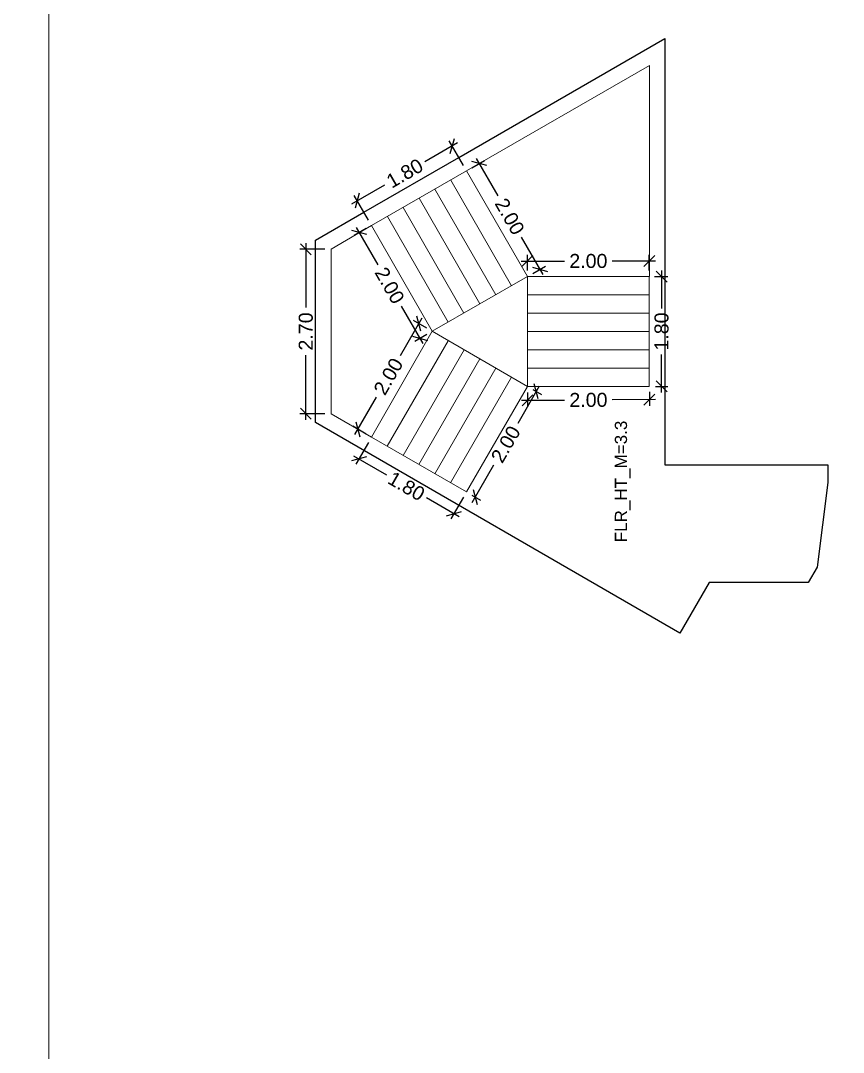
# Model space of a CAD drawing. Header units: metres. Extents: x 256329 to 886268, y -249371 to 355.
# Drawn here: x 283757.66 to 283771.16, y -611.79 to -594.87 of the extents above; entities that cross this region are included whole.
import ezdxf

# ---------------------------------------------------------------- set-up
doc = ezdxf.new("R2010")
doc.units = ezdxf.units.M
doc.header["$MEASUREMENT"] = 0
doc.header["$PDMODE"] = 35
doc.linetypes.add('CONTINOUS', pattern=[0])
doc.layers.get('0').update_dxf_attribs({"lineweight": 18})
doc.layers.get('Defpoints').update_dxf_attribs({"lineweight": 20})
doc.layers.add('BLK_1_FLR_5_STAIR_4', color=7, linetype='Continuous', plot=False)
for name, color, linetype, lineweight in [('BLK_1_FLR_5_STAIR_4_FLIGHT_1', 7, 'Continuous', 0), ('BLK_1_FLR_5_STAIR_4_FLIGHT_2', 7, 'Continuous', 0), ('BLK_1_FLR_5_STAIR_4_FLIGHT_3', 7, 'Continuous', 0), ('BLK_1_FLR_5_STAIR_4_LANDING_1', 7, 'Continuous', 0), ('BLK_1_FLR_5_STAIR_4_LANDING_2', 7, 'Continuous', 0)]:
    doc.layers.add(name, color=color, linetype=linetype, lineweight=lineweight)
doc.styles.get("Standard").update_dxf_attribs({"font": 'arial.ttf'})
doc.dimstyles.new('METRIC DIM', dxfattribs={"dimtxt": 0.23, "dimasz": 0.18, "dimexe": 0.1, "dimexo": 0.1, "dimgap": 0.09, "dimtad": 0, "dimzin": 0, "dimdsep": 46, "dimtxsty": 'Standard', "dimblk": 'OBLIQUE', "dimcen": 0, "dimdle": 0.1, "dimclrd": 147, "dimclre": 147, "dimclrt": 7, "dimadec": 0, "dimazin": 0, "dimtfac": 1, "dimtofl": 0, "dimtmove": 0, "dimatfit": 2, "dimfxl": 0.125, "dimtolj": 1, "dimtzin": 0, "dimarcsym": 0})

# ---------------------------------------------------------------- blocks, each defined once
blk = doc.blocks.new('_Oblique')
at = {"color": 0, "linetype": 'ByBlock', "lineweight": -2}
blk.add_line((-0.5, -0.5), (0.5, 0.5), dxfattribs=at)
blk = doc.blocks.new('*D975')
at = {"layer": 'BLK_1_FLR_5_STAIR_4_FLIGHT_2', "color": 147, "lineweight": -2, "transparency": 16777216}
for p, q in [((283764.925336, -597.24464), (283764.690243, -596.835517)), ((283764.82677, -596.872399), (283764.287034, -597.182545)), ((283763.092678, -597.868854), (283763.632414, -597.558707)), ((283763.364653, -598.14145), (283763.12956, -597.732327))]:
    blk.add_line(p, q, dxfattribs=at)
at = {"layer": 'Defpoints', "color": 0, "linetype": 'CONTINOUS', "transparency": 16777216}
for p in [(283764.740066, -596.922221), (283764.975159, -597.331345, 0.042641), (283763.414476, -598.228155, 0.042641)]:
    blk.add_point(p, dxfattribs=at)
at = {"layer": 'BLK_1_FLR_5_STAIR_4_FLIGHT_2', "color": 147, "linetype": 'CONTINOUS', "lineweight": -2, "transparency": 16777216, "xscale": 0.18, "yscale": 0.18, "zscale": 0.18}
for p, rotation in [((283764.740066, -596.922221), 29.88281300000001), ((283763.179382, -597.819031), 209.882813)]:
    blk.add_blockref('_Oblique', p, dxfattribs=dict(at, rotation=rotation))
at = {"layer": 'BLK_1_FLR_5_STAIR_4_FLIGHT_2', "color": 7, "linetype": 'CONTINOUS', "transparency": 16777216, "insert": (283763.959724, -597.370626), "char_height": 0.23, "attachment_point": 5, "rotation": 29.8828126}
blk.add_mtext('\\A1;1.80', dxfattribs=at)
blk = doc.blocks.new('*D976')
at = {"layer": 'BLK_1_FLR_5_STAIR_4_LANDING_1', "color": 147, "lineweight": -2, "transparency": 16777216}
for p, q in [((283764.239659, -599.748418), (283763.885515, -600.364344)), ((283764.324239, -599.912401), (283764.103122, -599.785264)), ((283763.142289, -601.65696), (283763.496433, -601.041034)), ((283763.326561, -601.64756), (283763.105443, -601.520422))]:
    blk.add_line(p, q, dxfattribs=at)
at = {"layer": 'Defpoints', "color": 0, "linetype": 'CONTINOUS', "transparency": 16777216}
for p in [(283764.189813, -599.835109), (283764.410931, -599.962247, 0.042641), (283763.413253, -601.697406, 0.042641)]:
    blk.add_point(p, dxfattribs=at)
at = {"layer": 'BLK_1_FLR_5_STAIR_4_LANDING_1', "color": 147, "linetype": 'CONTINOUS', "lineweight": -2, "transparency": 16777216, "xscale": 0.18, "yscale": 0.18, "zscale": 0.18}
for p, rotation in [((283764.189813, -599.835109), 60.102044), ((283763.192135, -601.570268), 240.102044)]:
    blk.add_blockref('_Oblique', p, dxfattribs=dict(at, rotation=rotation))
at = {"layer": 'BLK_1_FLR_5_STAIR_4_LANDING_1', "color": 7, "linetype": 'CONTINOUS', "transparency": 16777216, "insert": (283763.690974, -600.702689), "char_height": 0.23, "attachment_point": 5, "rotation": 60.1020442}
blk.add_mtext('\\A1;2.00', dxfattribs=at)
blk = doc.blocks.new('*D977')
at = {"layer": 'BLK_1_FLR_5_STAIR_4_FLIGHT_2', "color": 147, "lineweight": -2, "transparency": 16777216}
for p, q in [((283763.327771, -598.277977), (283763.127052, -598.393316)), ((283763.163934, -598.256788), (283763.517533, -598.872143)), ((283764.260035, -600.16429), (283763.906436, -599.548936)), ((283764.324226, -600.01207), (283764.123507, -600.127408))]:
    blk.add_line(p, q, dxfattribs=at)
at = {"layer": 'Defpoints', "color": 0, "linetype": 'CONTINOUS', "transparency": 16777216}
for p in [(283763.213757, -598.343493), (283763.414476, -598.228155, 0.042641), (283764.410931, -599.962247, 0.042641)]:
    blk.add_point(p, dxfattribs=at)
at = {"layer": 'BLK_1_FLR_5_STAIR_4_FLIGHT_2', "color": 147, "linetype": 'CONTINOUS', "lineweight": -2, "transparency": 16777216, "xscale": 0.18, "yscale": 0.18, "zscale": 0.18}
for p, rotation in [((283763.213757, -598.343493), 119.882813), ((283764.210212, -600.077585), 299.882813)]:
    blk.add_blockref('_Oblique', p, dxfattribs=dict(at, rotation=rotation))
at = {"layer": 'BLK_1_FLR_5_STAIR_4_FLIGHT_2', "color": 7, "linetype": 'CONTINOUS', "transparency": 16777216, "insert": (283763.711984, -599.210539), "char_height": 0.23, "attachment_point": 5, "rotation": 299.8828126}
blk.add_mtext('\\A1;2.00', dxfattribs=at)
blk = doc.blocks.new('*D978')
at = {"layer": 'BLK_1_FLR_5_STAIR_4_FLIGHT_3', "color": 147, "lineweight": -2, "transparency": 16777216}
for p, q in [((283765.972062, -600.965436), (283765.973079, -601.192716)), ((283768.07283, -601.083315), (283767.363014, -601.086493)), ((283767.972261, -600.956483), (283767.973278, -601.183762)), ((283765.872633, -601.093164), (283766.582448, -601.089987))]:
    blk.add_line(p, q, dxfattribs=at)
at = {"layer": 'Defpoints', "color": 0, "linetype": 'CONTINOUS', "transparency": 16777216}
for p in [(283765.971614, -600.865437, 0.042641), (283767.971813, -600.856484, 0.042641), (283767.972831, -601.083763)]:
    blk.add_point(p, dxfattribs=at)
at = {"layer": 'BLK_1_FLR_5_STAIR_4_FLIGHT_3', "color": 147, "linetype": 'CONTINOUS', "lineweight": -2, "transparency": 16777216, "xscale": 0.18, "yscale": 0.18, "zscale": 0.18}
for p, rotation in [((283765.972632, -601.092717), 180.256477), ((283767.972831, -601.083763), 0.256477)]:
    blk.add_blockref('_Oblique', p, dxfattribs=dict(at, rotation=rotation))
at = {"layer": 'BLK_1_FLR_5_STAIR_4_FLIGHT_3', "color": 7, "linetype": 'CONTINOUS', "transparency": 16777216, "insert": (283766.972731, -601.08824), "char_height": 0.23, "attachment_point": 5, "rotation": 0.2564771}
blk.add_mtext('\\A1;2.00', dxfattribs=at)
blk = doc.blocks.new('*D979')
at = {"layer": 'BLK_1_FLR_5_STAIR_4_FLIGHT_1', "color": 147, "lineweight": -2, "transparency": 16777216}
for p, q in [((283766.166539, -600.862471), (283765.811962, -601.476885)), ((283766.058226, -600.915421), (283766.203168, -600.999066)), ((283765.067227, -602.767369), (283765.421804, -602.152955)), ((283765.058881, -602.647095), (283765.203822, -602.73074))]:
    blk.add_line(p, q, dxfattribs=at)
at = {"layer": 'Defpoints', "color": 0, "linetype": 'CONTINOUS', "transparency": 16777216}
for p in [(283765.971614, -600.865437, 0.042641), (283764.972269, -602.597111, 0.042641), (283765.11721, -602.680757)]:
    blk.add_point(p, dxfattribs=at)
at = {"layer": 'BLK_1_FLR_5_STAIR_4_FLIGHT_1', "color": 147, "linetype": 'CONTINOUS', "lineweight": -2, "transparency": 16777216, "xscale": 0.18, "yscale": 0.18, "zscale": 0.18}
for p, rotation in [((283766.116556, -600.949083), 60.01084000000001), ((283765.11721, -602.680757), 240.01084)]:
    blk.add_blockref('_Oblique', p, dxfattribs=dict(at, rotation=rotation))
at = {"layer": 'BLK_1_FLR_5_STAIR_4_FLIGHT_1', "color": 7, "linetype": 'CONTINOUS', "transparency": 16777216, "insert": (283765.616883, -601.81492), "char_height": 0.23, "attachment_point": 5, "rotation": 60.0108404}
blk.add_mtext('\\A1;2.00', dxfattribs=at)
blk = doc.blocks.new('*D980')
at = {"layer": 'BLK_1_FLR_5_STAIR_4_LANDING_2', "color": 147, "lineweight": -2, "transparency": 16777216}
for p, q in [((283765.061863, -597.281522), (283765.269989, -597.161927)), ((283765.133462, -597.125046), (283765.487061, -597.7404)), ((283766.229563, -599.032547), (283765.875964, -598.417193)), ((283766.058319, -599.015614), (283766.266445, -598.89602))]:
    blk.add_line(p, q, dxfattribs=at)
at = {"layer": 'Defpoints', "color": 0, "linetype": 'CONTINOUS', "transparency": 16777216}
for p in [(283764.975159, -597.331345, 0.042641), (283765.183285, -597.21175), (283765.971614, -599.065437, 0.042641)]:
    blk.add_point(p, dxfattribs=at)
at = {"layer": 'BLK_1_FLR_5_STAIR_4_LANDING_2', "color": 147, "linetype": 'CONTINOUS', "lineweight": -2, "transparency": 16777216, "xscale": 0.18, "yscale": 0.18, "zscale": 0.18}
for p, rotation in [((283765.183285, -597.21175), 119.882813), ((283766.17974, -598.945843), 299.882813)]:
    blk.add_blockref('_Oblique', p, dxfattribs=dict(at, rotation=rotation))
at = {"layer": 'BLK_1_FLR_5_STAIR_4_LANDING_2', "color": 7, "linetype": 'CONTINOUS', "transparency": 16777216, "insert": (283765.681512, -598.078796), "char_height": 0.23, "attachment_point": 5, "rotation": 299.8828126}
blk.add_mtext('\\A1;2.00', dxfattribs=at)
blk = doc.blocks.new('*D981')
at = {"layer": 'BLK_1_FLR_5_STAIR_4_LANDING_2', "color": 147, "lineweight": -2, "transparency": 16777216}
for p, q in [((283765.971614, -598.965437), (283765.971614, -598.709787)), ((283767.971614, -598.965437), (283767.971614, -598.709787)), ((283765.871614, -598.809787), (283766.581328, -598.809787)), ((283768.071614, -598.809787), (283767.361901, -598.809787))]:
    blk.add_line(p, q, dxfattribs=at)
at = {"layer": 'Defpoints', "color": 0, "linetype": 'CONTINOUS', "transparency": 16777216}
for p in [(283767.971614, -598.809787), (283765.971614, -599.065437, 0.042641), (283767.971614, -599.065437, 0.042641)]:
    blk.add_point(p, dxfattribs=at)
at = {"layer": 'BLK_1_FLR_5_STAIR_4_LANDING_2', "color": 147, "linetype": 'CONTINOUS', "lineweight": -2, "transparency": 16777216, "xscale": 0.18, "yscale": 0.18, "zscale": 0.18, "rotation": 180}
blk.add_blockref('_Oblique', (283765.971614, -598.809787), dxfattribs=at)
at = {"layer": 'BLK_1_FLR_5_STAIR_4_LANDING_2', "color": 147, "linetype": 'CONTINOUS', "lineweight": -2, "transparency": 16777216, "xscale": 0.18, "yscale": 0.18, "zscale": 0.18}
blk.add_blockref('_Oblique', (283767.971614, -598.809787), dxfattribs=at)
at = {"layer": 'BLK_1_FLR_5_STAIR_4_LANDING_2', "color": 7, "linetype": 'CONTINOUS', "transparency": 16777216, "insert": (283766.971614, -598.809787), "char_height": 0.23, "attachment_point": 5}
blk.add_mtext('\\A1;2.00', dxfattribs=at)
blk = doc.blocks.new('*D982')
at = {"layer": 'BLK_1_FLR_5_STAIR_4_FLIGHT_1', "color": 147, "lineweight": -2, "transparency": 16777216}
for p, q in [((283763.363269, -601.784018), (283763.157863, -602.139947)), ((283763.121235, -602.003352), (283763.660394, -602.3145)), ((283764.853475, -603.003024), (283764.314315, -602.691876)), ((283764.922285, -602.683723), (283764.716879, -603.039652))]:
    blk.add_line(p, q, dxfattribs=at)
at = {"layer": 'Defpoints', "color": 0, "linetype": 'CONTINOUS', "transparency": 16777216}
for p in [(283763.413253, -601.697406, 0.042641), (283764.972269, -602.597111, 0.042641), (283764.766863, -602.95304)]:
    blk.add_point(p, dxfattribs=at)
at = {"layer": 'BLK_1_FLR_5_STAIR_4_FLIGHT_1', "color": 147, "linetype": 'CONTINOUS', "lineweight": -2, "transparency": 16777216, "xscale": 0.18, "yscale": 0.18, "zscale": 0.18}
for p, rotation in [((283763.207847, -602.053335), 150.01084), ((283764.766863, -602.95304), 330.01084)]:
    blk.add_blockref('_Oblique', p, dxfattribs=dict(at, rotation=rotation))
at = {"layer": 'BLK_1_FLR_5_STAIR_4_FLIGHT_1', "color": 7, "linetype": 'CONTINOUS', "transparency": 16777216, "insert": (283763.987355, -602.503188), "char_height": 0.23, "attachment_point": 5, "rotation": 330.0108404}
blk.add_mtext('\\A1;1.80', dxfattribs=at)
blk = doc.blocks.new('*D983')
at = {"layer": 'BLK_1_FLR_5_STAIR_4_FLIGHT_3', "color": 147, "lineweight": -2, "transparency": 16777216}
for p, q in [((283768.172963, -598.965437), (283768.172963, -599.587937)), ((283768.057815, -599.065437), (283768.272963, -599.065437)), ((283768.172963, -600.965437), (283768.172963, -600.342937)), ((283768.071614, -600.865437), (283768.272963, -600.865437))]:
    blk.add_line(p, q, dxfattribs=at)
at = {"layer": 'Defpoints', "color": 0, "linetype": 'CONTINOUS', "transparency": 16777216}
for p in [(283767.957815, -599.065437, 0.042641), (283768.172963, -599.065437), (283767.971614, -600.865437, 0.042641)]:
    blk.add_point(p, dxfattribs=at)
at = {"layer": 'BLK_1_FLR_5_STAIR_4_FLIGHT_3', "color": 147, "linetype": 'CONTINOUS', "lineweight": -2, "transparency": 16777216, "xscale": 0.18, "yscale": 0.18, "zscale": 0.18}
for p, rotation in [((283768.172963, -599.065437), 90), ((283768.172963, -600.865437), 270)]:
    blk.add_blockref('_Oblique', p, dxfattribs=dict(at, rotation=rotation))
at = {"layer": 'BLK_1_FLR_5_STAIR_4_FLIGHT_3', "color": 7, "linetype": 'CONTINOUS', "transparency": 16777216, "insert": (283768.172963, -599.965437), "char_height": 0.23, "attachment_point": 5, "rotation": 90}
blk.add_mtext('\\A1;1.80', dxfattribs=at)
blk = doc.blocks.new('*D984')
at = {"layer": 'BLK_1_FLR_5_STAIR_4_LANDING_1', "color": 147, "lineweight": -2, "transparency": 16777216}
for p, q in [((283762.336867, -598.515148), (283762.336867, -599.574331)), ((283762.650701, -598.615148), (283762.236867, -598.615148)), ((283762.336867, -601.414088), (283762.336867, -600.354904)), ((283762.650038, -601.314088), (283762.236867, -601.314088))]:
    blk.add_line(p, q, dxfattribs=at)
at = {"layer": 'Defpoints', "color": 0, "linetype": 'CONTINOUS', "transparency": 16777216}
for p in [(283762.336867, -598.615148), (283762.750701, -598.615148, 0.042641), (283762.750038, -601.314088, 0.042641)]:
    blk.add_point(p, dxfattribs=at)
at = {"layer": 'BLK_1_FLR_5_STAIR_4_LANDING_1', "color": 147, "linetype": 'CONTINOUS', "lineweight": -2, "transparency": 16777216, "xscale": 0.18, "yscale": 0.18, "zscale": 0.18}
for p, rotation in [((283762.336867, -598.615148), 90), ((283762.336867, -601.314088), 270)]:
    blk.add_blockref('_Oblique', p, dxfattribs=dict(at, rotation=rotation))
at = {"layer": 'BLK_1_FLR_5_STAIR_4_LANDING_1', "color": 7, "linetype": 'CONTINOUS', "transparency": 16777216, "insert": (283762.336867, -599.964618), "char_height": 0.23, "attachment_point": 5, "rotation": 90}
blk.add_mtext('\\A1;2.70', dxfattribs=at)

msp = doc.modelspace()

# ---------------------------------------------------------------- linework, layer by layer
at = {"color": 6, "ltscale": 0.05, "elevation": -101.239328}
msp.add_lwpolyline([(283758.121586, -519.163935), (283865.37207, -519.163935), (283865.37207, -768.817827), (283758.121586, -768.817827)], close=True, dxfattribs=at)
at = {"layer": 'BLK_1_FLR_5_STAIR_4', "color": 7, "linetype": 'CONTINOUS', "elevation": -101.239328}
msp.add_lwpolyline([(283762.496683, -601.460283), (283762.497418, -598.469589), (283763.287575, -598.008912), (283764.848709, -597.111843), (283768.226596, -595.161033), (283768.22357, -602.153435), (283770.900161, -602.154104), (283770.900089, -602.443397), (283770.722524, -603.828579), (283770.576313, -604.081912), (283768.953372, -604.081599), (283768.473161, -604.912565)], close=True, dxfattribs=at)
at = {"layer": 'BLK_1_FLR_5_STAIR_4_FLIGHT_1', "color": 3, "linetype": 'CONTINOUS'}
for p, q in [((283764.410931, -599.962247, -101.239328), (283763.413253, -601.697406, -101.239328)), ((283764.672434, -600.115683, -101.239328), (283763.673089, -601.847357, -101.239328)), ((283764.93227, -600.265634, -101.239328), (283763.932925, -601.997308, -101.239328)), ((283765.192106, -600.415585, -101.239328), (283764.192761, -602.147258, -101.239328)), ((283765.451942, -600.565536, -101.239328), (283764.452597, -602.297209, -101.239328)), ((283765.711778, -600.715486, -101.239328), (283764.712433, -602.44716, -101.239328)), ((283765.971614, -600.865437, -101.239328), (283764.972269, -602.597111, -101.239328))]:
    msp.add_line(p, q, dxfattribs=at)
at = {"layer": 'BLK_1_FLR_5_STAIR_4_FLIGHT_1', "ltscale": 0.05, "elevation": -101.239328}
msp.add_lwpolyline([(283764.410931, -599.962247), (283765.971614, -600.865437), (283764.972269, -602.597111), (283763.413253, -601.697406), (283764.410931, -599.962247)], dxfattribs=at)
at = {"layer": 'BLK_1_FLR_5_STAIR_4_FLIGHT_2', "color": 3, "linetype": 'CONTINOUS'}
for p, q in [((283765.971614, -599.065437, -101.239328), (283764.975159, -597.331345, -101.239328)), ((283765.7115, -599.214906, -101.239328), (283764.715045, -597.480813, -101.239328)), ((283765.451386, -599.364374, -101.239328), (283764.454931, -597.630281, -101.239328)), ((283765.191273, -599.513842, -101.239328), (283764.194817, -597.77975, -101.239328)), ((283764.931159, -599.66331, -101.239328), (283763.934703, -597.929218, -101.239328)), ((283764.671045, -599.812779, -101.239328), (283763.674589, -598.078686, -101.239328)), ((283764.410931, -599.962247, -101.239328), (283763.414476, -598.228155, -101.239328))]:
    msp.add_line(p, q, dxfattribs=at)
at = {"layer": 'BLK_1_FLR_5_STAIR_4_FLIGHT_2', "color": 7, "linetype": 'CONTINOUS', "elevation": -101.239328}
msp.add_lwpolyline([(283763.414476, -598.228155), (283764.975159, -597.331345), (283765.971614, -599.065437), (283764.410931, -599.962247), (283763.414476, -598.228155)], dxfattribs=at)
at = {"layer": 'BLK_1_FLR_5_STAIR_4_FLIGHT_3', "color": 3, "linetype": 'CONTINOUS'}
for p, q in [((283765.971614, -599.065437, -101.239328), (283767.971614, -599.065437, -101.239328)), ((283765.971614, -599.365437, -101.239328), (283767.971614, -599.365437, -101.239328)), ((283765.971614, -599.665437, -101.239328), (283767.971614, -599.665437, -101.239328)), ((283765.971614, -599.965437, -101.239328), (283767.971614, -599.965437, -101.239328)), ((283765.971614, -600.265437, -101.239328), (283767.971614, -600.265437, -101.239328)), ((283765.971614, -600.565437, -101.239328), (283767.971614, -600.565437, -101.239328)), ((283765.971614, -600.865437, -101.239328), (283767.971614, -600.865437, -101.239328))]:
    msp.add_line(p, q, dxfattribs=at)
at = {"layer": 'BLK_1_FLR_5_STAIR_4_FLIGHT_3', "color": 7, "linetype": 'CONTINOUS', "elevation": -101.239328}
msp.add_lwpolyline([(283767.971614, -600.865437), (283765.971614, -600.865437), (283765.971614, -599.065437), (283767.971614, -599.065437)], close=True, dxfattribs=at)
at = {"layer": 'BLK_1_FLR_5_STAIR_4_LANDING_1', "color": 7, "linetype": 'CONTINOUS', "elevation": -101.239328}
msp.add_lwpolyline([(283762.750038, -601.314088), (283762.750701, -598.615148), (283763.414476, -598.228155), (283764.410931, -599.962247), (283763.413253, -601.697406), (283762.750038, -601.314088)], dxfattribs=at)
at = {"layer": 'BLK_1_FLR_5_STAIR_4_LANDING_2', "ltscale": 0.05, "elevation": -101.239328}
msp.add_lwpolyline([(283765.971614, -599.065437), (283764.975159, -597.331345), (283767.972337, -595.600402), (283767.972337, -599.065437), (283765.971614, -599.065437)], dxfattribs=at)

# ---------------------------------------------------------------- texts
at = {"layer": 'BLK_1_FLR_5_STAIR_4', "color": 7, "linetype": 'CONTINOUS', "insert": (283767.405921, -603.42268, -101.281969), "char_height": 0.2, "attachment_point": 1, "rotation": 90}
msp.add_mtext_dynamic_manual_height_columns('FLR_HT_M=3.3', width=2.272281, gutter_width=0.405, heights=[0.300679], dxfattribs=at)

# ---------------------------------------------------------------- dimensions: what is measured, and where the dimension line sits
at = {"layer": 'BLK_1_FLR_5_STAIR_4_FLIGHT_1', "color": 2, "linetype": 'CONTINOUS'}
dim = msp.add_aligned_dim(p1=(283765.971614, -600.865437, -101.239328), p2=(283764.972269, -602.597111, -101.239328), distance=0.167346, dimstyle='METRIC DIM', override={"dimfxl": 0.18}, dxfattribs=at)
dim.commit()
dim.dimension.update_dxf_attribs({"geometry": '*D979', "text_midpoint": (283765.616883, -601.81492, -101.281969)})
at = {"layer": 'BLK_1_FLR_5_STAIR_4_FLIGHT_1', "color": 1, "linetype": 'CONTINOUS'}
dim = msp.add_aligned_dim(p1=(283763.413253, -601.697406, -101.239328), p2=(283764.972269, -602.597111, -101.239328), distance=-0.410947, dimstyle='METRIC DIM', override={"dimfxl": 0.18}, dxfattribs=at)
dim.commit()
dim.dimension.update_dxf_attribs({"geometry": '*D982', "text_midpoint": (283763.987355, -602.503188, -101.281969)})
at = {"layer": 'BLK_1_FLR_5_STAIR_4_FLIGHT_2', "color": 1, "linetype": 'CONTINOUS'}
dim = msp.add_aligned_dim(p1=(283763.414476, -598.228155, -101.239328), p2=(283764.975159, -597.331345, -101.239328), distance=0.471859, dimstyle='METRIC DIM', override={"dimfxl": 0.18}, dxfattribs=at)
dim.commit()
dim.dimension.update_dxf_attribs({"geometry": '*D975', "text_midpoint": (283763.959724, -597.370626, -101.281969)})
at = {"layer": 'BLK_1_FLR_5_STAIR_4_FLIGHT_2', "color": 2, "linetype": 'CONTINOUS'}
dim = msp.add_aligned_dim(p1=(283764.410931, -599.962247, -101.239328), p2=(283763.414476, -598.228155, -101.239328), distance=0.231497, dimstyle='METRIC DIM', override={"dimfxl": 0.18}, dxfattribs=at)
dim.commit()
dim.dimension.update_dxf_attribs({"geometry": '*D977', "text_midpoint": (283763.711984, -599.210539, -101.281969)})
at = {"layer": 'BLK_1_FLR_5_STAIR_4_FLIGHT_3', "color": 1, "linetype": 'CONTINOUS'}
dim = msp.add_linear_dim(base=(283768.172963, -599.065437, -101.281969), p1=(283767.971614, -600.865437, -101.239328), p2=(283767.957815, -599.065437, -101.239328), angle=90, dimstyle='METRIC DIM', override={"dimfxl": 0.18}, dxfattribs=at)
dim.commit()
dim.dimension.update_dxf_attribs({"geometry": '*D983', "text_midpoint": (283768.172963, -599.965437, -101.281969)})
at = {"layer": 'BLK_1_FLR_5_STAIR_4_FLIGHT_3', "color": 2, "linetype": 'CONTINOUS'}
dim = msp.add_aligned_dim(p1=(283765.971614, -600.865437, -101.239328), p2=(283767.971813, -600.856484, -101.239328), distance=-0.227281, dimstyle='METRIC DIM', override={"dimfxl": 0.18}, dxfattribs=at)
dim.commit()
dim.dimension.update_dxf_attribs({"geometry": '*D978', "text_midpoint": (283766.972731, -601.08824, -101.281969)})
at = {"layer": 'BLK_1_FLR_5_STAIR_4_LANDING_1', "color": 1, "linetype": 'CONTINOUS'}
dim = msp.add_linear_dim(base=(283762.336867, -598.615148, -101.281969), p1=(283762.750038, -601.314088, -101.239328), p2=(283762.750701, -598.615148, -101.239328), angle=90, dimstyle='METRIC DIM', override={"dimfxl": 0.18}, dxfattribs=at)
dim.commit()
dim.dimension.update_dxf_attribs({"geometry": '*D984', "text_midpoint": (283762.336867, -599.964618, -101.281969)})
at = {"layer": 'BLK_1_FLR_5_STAIR_4_LANDING_1', "color": 2, "linetype": 'CONTINOUS'}
dim = msp.add_aligned_dim(p1=(283763.413253, -601.697406, -101.239328), p2=(283764.410931, -599.962247, -101.239328), distance=0.255063, dimstyle='METRIC DIM', override={"dimfxl": 0.18}, dxfattribs=at)
dim.commit()
dim.dimension.update_dxf_attribs({"geometry": '*D976', "text_midpoint": (283763.690974, -600.702689, -101.281969)})
at = {"layer": 'BLK_1_FLR_5_STAIR_4_LANDING_2', "color": 1, "linetype": 'CONTINOUS'}
dim = msp.add_aligned_dim(p1=(283765.971614, -599.065437, -101.239328), p2=(283764.975159, -597.331345, -101.239328), distance=-0.24004, dimstyle='METRIC DIM', override={"dimfxl": 0.18}, dxfattribs=at)
dim.commit()
dim.dimension.update_dxf_attribs({"geometry": '*D980', "text_midpoint": (283765.681512, -598.078796, -101.281969)})
at = {"layer": 'BLK_1_FLR_5_STAIR_4_LANDING_2', "color": 2, "linetype": 'CONTINOUS'}
dim = msp.add_aligned_dim(p1=(283765.971614, -599.065437, -101.239328), p2=(283767.971614, -599.065437, -101.239328), distance=0.25565, dimstyle='METRIC DIM', override={"dimfxl": 0.18}, dxfattribs=at)
dim.commit()
dim.dimension.update_dxf_attribs({"geometry": '*D981', "text_midpoint": (283766.971614, -598.809787, -101.281969)})

doc.saveas('drawing.dxf')
